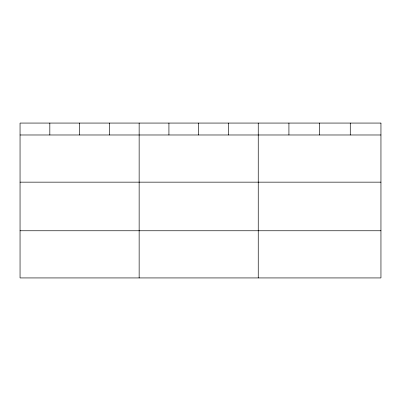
<?xml version="1.0" encoding="UTF-8"?>
<svg xmlns="http://www.w3.org/2000/svg" width="401" height="401" viewBox="0 0 401 401"><rect width="100%" height="100%" fill="white"/><g stroke="black" fill="none" stroke-linecap="round" stroke-linejoin="round"><path stroke-width="0.6" d="M20.05 134.982L380.95 134.982M20.05 182.154L380.95 182.154M20.05 230.76L380.95 230.76M350.273 123.067L350.273 134.982M319.597 123.067L319.597 134.982M288.92 123.067L288.92 134.982M258.244 123.067L258.244 277.933M228.47 123.067L228.47 134.982M198.695 123.067L198.695 134.982M168.921 123.067L168.921 134.982M139.147 123.067L139.147 277.933M109.373 123.067L109.373 134.982M79.599 123.067L79.599 134.982M49.824 123.067L49.824 134.982M380.95 123.067L20.05 123.067L20.05 277.933L380.95 277.933L380.95 123.067"/></g></svg>
